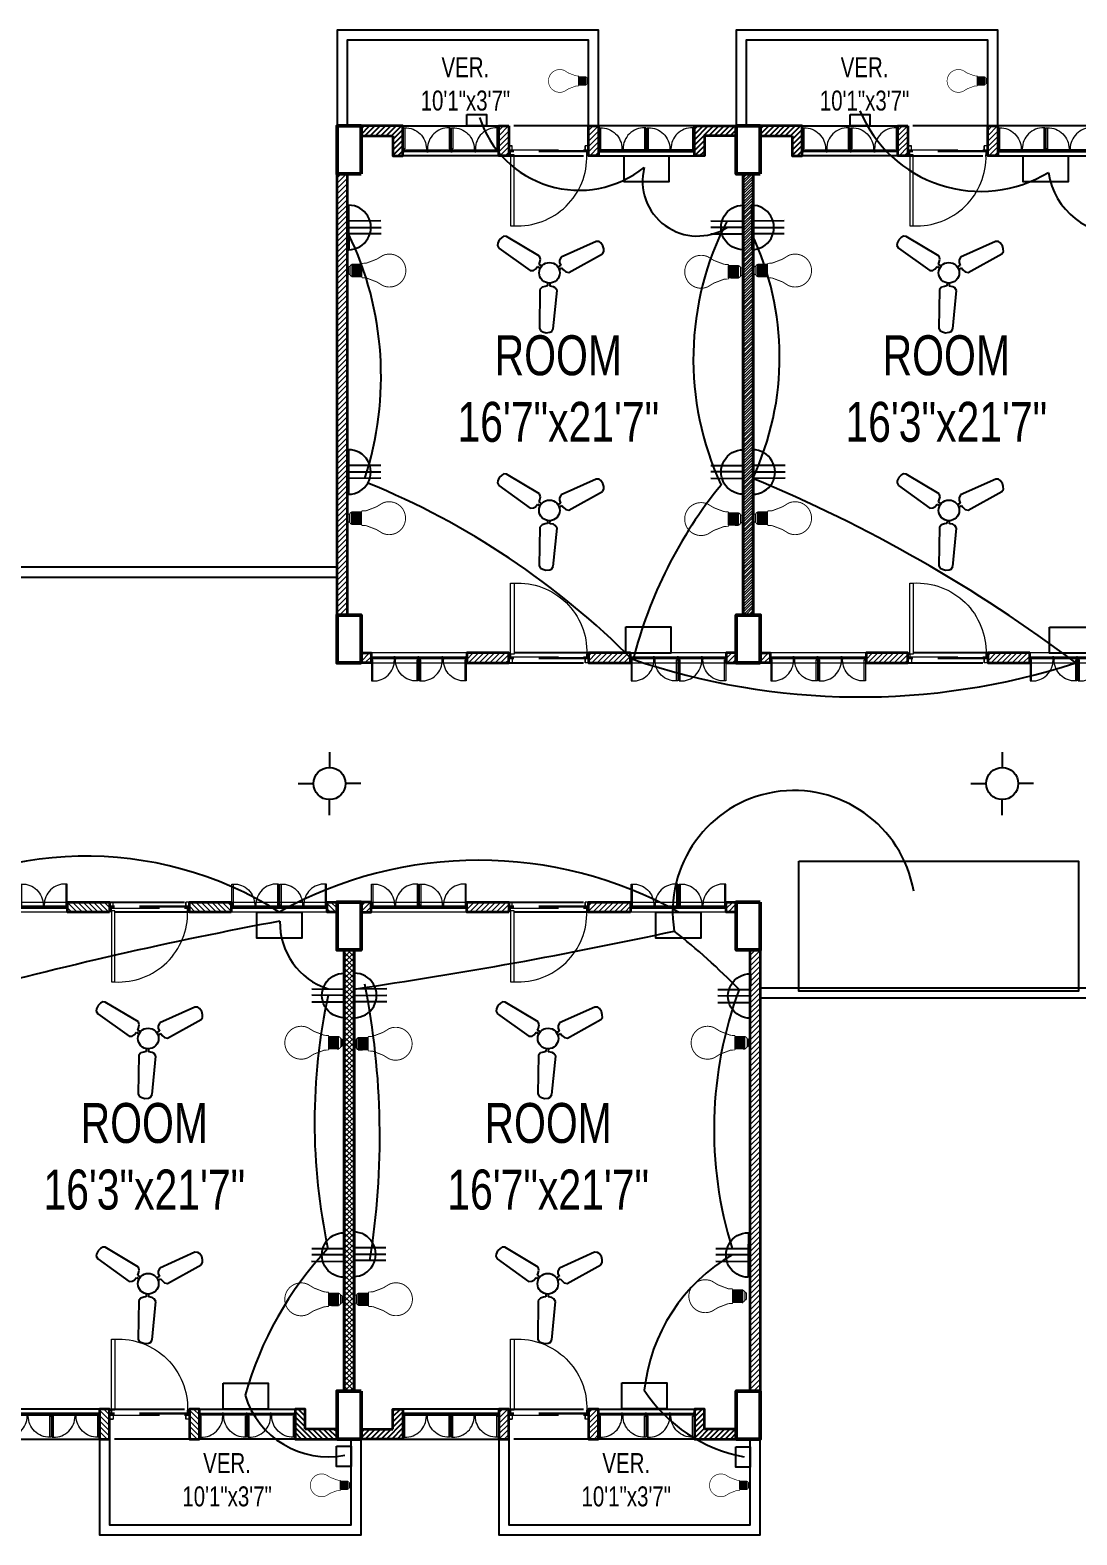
# Model space of a CAD drawing. Extents: x 288 to 4186, y -162 to 1891.
# Drawn here: x 1872 to 2397, y 110 to 864 of the extents above; entities that cross this region are included whole.
import ezdxf

# ---------------------------------------------------------------- set-up
doc = ezdxf.new("R2010")
doc.units = 0
doc.header["$LTSCALE"] = 10
doc.linetypes.add('DASHED2', pattern=[0.375, 0.25, -0.125])
for name, color, linetype, lineweight in [('A-TEXT', 7, 'Continuous', 5), ('ar-DOOR-WOOD', 44, 'Continuous', 0), ('Main Wall', 250, 'Continuous', 13), ('WALL_SEC_', 170, 'Continuous', 25)]:
    doc.layers.add(name, color=color, linetype=linetype, lineweight=lineweight)
doc.layers.add('conduit', color=160, linetype='Continuous')
doc.layers.add('e conduit sdb to swicth', color=160, linetype='Continuous')
doc.layers.add('hatch brick', color=32, linetype='Continuous', lineweight=0, transparency=0.4)
doc.styles.add('SIMPLE', font='romantic.ttf')
pattern_1 = [(45, (0, 0), (-1.3258252147, 1.3258252147), [])]
pattern_2 = [(45, (-53566.0333, -18531.9185), (-1.325825215, 1.325825215), [])]
pattern_3 = [(45, (-1496263.8946, -132418.2005), (-1.3258252147, 1.3258252147), [])]

# ---------------------------------------------------------------- blocks, each defined once
blk = doc.blocks.new('DOOR_45')
at = {"layer": 'ar-DOOR-WOOD'}
for p, q in [((-11008.75, 15426.44), (-11008.75, 15424.44)), ((-10968.75, 15426.44), (-11008.75, 15426.44)), ((-10968.75, 15427.44), (-10963.75, 15427.44)), ((-10968.75, 15427.44), (-10968.75, 15426.44)), ((-10968.75, 15424.44), (-10968.75, 15426.44)), ((-10968.75, 15426.44), (-10966.75, 15426.44)), ((-10966.75, 15426.44), (-10966.75, 15425.44)), ((-10966.75, 15425.44), (-10963.75, 15425.44)), ((-10963.75, 15427.44), (-10963.75, 15425.44)), ((-11008.75, 15424.44), (-10968.75, 15424.44)), ((-10968.75, 15382.44), (-10968.75, 15383.44)), ((-10968.75, 15383.44), (-10966.75, 15383.44)), ((-10968.75, 15382.44), (-10963.75, 15382.44)), ((-10966.75, 15384.44), (-10963.75, 15384.44)), ((-10966.75, 15383.44), (-10966.75, 15384.44)), ((-10963.75, 15382.44), (-10963.75, 15384.44))]:
    blk.add_line(p, q, dxfattribs=at)
for points in [[(-10968.75, 15426.44), (-11008.75, 15426.44), (-11008.75, 15424.44), (-10968.75, 15424.44)], [(-10963.75, 15427.44), (-10968.75, 15427.44), (-10968.75, 15426.44), (-10966.75, 15426.44), (-10966.75, 15425.44), (-10963.75, 15425.44)], [(-10968.75, 15383.44), (-10968.75, 15382.44), (-10963.75, 15382.44), (-10963.75, 15384.44), (-10966.75, 15384.44), (-10966.75, 15383.44)]]:
    blk.add_lwpolyline(points, close=True, dxfattribs=at)
blk.add_arc((-10969.89, 15422.35), 38.92, 176.90834, 271.67702, dxfattribs=at)
blk = doc.blocks.new('DOOR_40')
at = {"layer": 'ar-DOOR-WOOD'}
for p, q in [((-11029.1, 15421.4), (-11064.1, 15421.4)), ((-11064.1, 15421.4), (-11064.1, 15419.4)), ((-11064.1, 15419.4), (-11029.1, 15419.4)), ((-11029.1, 15422.4), (-11024.1, 15422.4)), ((-11029.1, 15422.4), (-11029.1, 15421.4)), ((-11029.1, 15419.4), (-11029.1, 15421.4)), ((-11029.1, 15421.4), (-11027.1, 15421.4)), ((-11027.1, 15421.4), (-11027.1, 15420.4)), ((-11027.1, 15420.4), (-11024.1, 15420.4)), ((-11024.1, 15422.4), (-11024.1, 15420.4)), ((-11029.1, 15383.4), (-11027.1, 15383.4)), ((-11029.1, 15382.4), (-11029.1, 15383.4)), ((-11029.1, 15382.4), (-11024.1, 15382.4)), ((-11027.1, 15383.4), (-11027.1, 15384.4)), ((-11027.1, 15384.4), (-11024.1, 15384.4)), ((-11024.1, 15382.4), (-11024.1, 15384.4))]:
    blk.add_line(p, q, dxfattribs=at)
blk.add_arc((-11029.4, 15418.2), 34.8, 178.03, 270.3561, dxfattribs=at)
blk = doc.blocks.new('room 1')
h = blk.add_hatch()
h.set_pattern_fill('ANSI31', color=256, scale=15)
h.set_pattern_definition(pattern_1)
h.paths.add_polyline_path([(1498318.01, 133229.01), (1498318.01, 133219.01), (1498323.01, 133219.01), (1498323.01, 133234.01), (1498302.01, 133234.01), (1498302.01, 133229.01), (1498302.01, 133229.01)])
h = blk.add_hatch()
h.set_pattern_fill('ANSI31', color=256, scale=15)
h.set_pattern_definition(pattern_1)
h.paths.add_polyline_path([(1498474.01, 133229.01), (1498474.01, 133219.01), (1498469.01, 133219.01), (1498469.01, 133234.01), (1498490.01, 133234.01), (1498490.01, 133229.01), (1498490.01, 133229.01)])
at = {"layer": 'hatch brick'}
h = blk.add_hatch(dxfattribs=at)
h.set_pattern_fill('ANSI31', color=256, scale=15)
h.set_pattern_definition([(45, (69, 2), (-1.3258252147, 1.3258252147), [])])
h.paths.add_polyline_path([(1498376.01, 133234.01), (1498376.01, 133219.01), (1498376.01, 133219.01), (1498371.01, 133219.01), (1498371.01, 133234.01)])
h = blk.add_hatch(dxfattribs=at)
h.set_pattern_fill('ANSI31', color=256, scale=15)
h.set_pattern_definition([(45, (114, 2), (-1.3258252147, 1.3258252147), [])])
h.paths.add_polyline_path([(1498421.01, 133234.01), (1498421.01, 133219.01), (1498421.01, 133219.01), (1498416.01, 133219.01), (1498416.01, 133234.01)])
h = blk.add_hatch(dxfattribs=at)
h.set_pattern_fill('ANSI31', color=256, scale=15)
h.set_pattern_definition(pattern_1)
h.paths.add_polyline_path([(1498298.51, 132989.01), (1498293.51, 132989.01), (1498293.51, 133210.01), (1498298.51, 133210.01)])
h = blk.add_hatch(dxfattribs=at)
h.set_pattern_fill('ANSI31', color=256, scale=15)
h.set_pattern_definition(pattern_1)
h.paths.add_polyline_path([(1498493.51, 132989.01), (1498498.51, 132989.01), (1498498.51, 133210.01), (1498493.51, 133210.01)])
h = blk.add_hatch(dxfattribs=at)
h.set_pattern_fill('ANSI31', color=256, scale=15)
h.set_pattern_definition([(45, (-14.5, 0), (-1.3258252147, 1.3258252147), [])])
h.paths.add_polyline_path([(1498302.01, 132970.01), (1498307.01, 132970.01), (1498307.01, 132965.01), (1498302.01, 132965.01)])
h = blk.add_hatch(dxfattribs=at)
h.set_pattern_fill('ANSI31', color=256, scale=15)
h.set_pattern_definition([(45, (-5, -252), (-1.3258252147, 1.3258252147), [])])
h.paths.add_polyline_path([(1498376.01, 132970.01), (1498355.01, 132970.01), (1498355.01, 132965.01), (1498376.01, 132965.01)])
h = blk.add_hatch(dxfattribs=at)
h.set_pattern_fill('ANSI31', color=256, scale=15)
h.set_pattern_definition([(45, (1.2113, 4e-09), (-1.3258252147, 1.3258252147), [])])
h.paths.add_polyline_path([(1498437.01, 132970.01), (1498416.01, 132970.01), (1498416.01, 132965.01), (1498437.01, 132965.01)])
h = blk.add_hatch(dxfattribs=at)
h.set_pattern_fill('ANSI31', color=256, scale=15)
h.set_pattern_definition(pattern_1)
h.paths.add_polyline_path([(1498490.01, 132970.01), (1498485.01, 132970.01), (1498485.01, 132965.01), (1498490.01, 132965.01)])
for points in [[(1498323.01, 133234.01), (1498371.01, 133234.01), (1498371.01, 133219.01), (1498323.01, 133219.01)], [(1498469.01, 133234.01), (1498421.01, 133234.01), (1498421.01, 133219.01), (1498469.01, 133219.01)]]:
    blk.add_lwpolyline(points, close=True)
at = {"linetype": 'DASHED2', "ltscale": 15}
for points in [[(1498376.01, 133219.01), (1498416.01, 133219.01), (1498416.01, 133234.01), (1498376.01, 133234.01)], [(1498376.01, 132965.01), (1498416.01, 132965.01), (1498416.01, 132970.01), (1498376.01, 132970.01)]]:
    blk.add_lwpolyline(points, close=True, dxfattribs=at)
at = {"layer": 'Main Wall', "color": 1, "lineweight": 50}
for points in [[(1498302.01, 133210.01), (1498290.01, 133210.01), (1498290.01, 133234.01), (1498302.01, 133234.01), (1498302.01, 133210.01)], [(1498502.01, 133210.01), (1498490.01, 133210.01), (1498490.01, 133234.01), (1498502.01, 133234.01), (1498502.01, 133210.01)], [(1498302.01, 132965.01), (1498290.01, 132965.01), (1498290.01, 132989.01), (1498302.01, 132989.01), (1498302.01, 132965.01)], [(1498502.01, 132965.01), (1498490.01, 132965.01), (1498490.01, 132989.01), (1498502.01, 132989.01), (1498502.01, 132965.01)]]:
    blk.add_lwpolyline(points, dxfattribs=at)
at = {"layer": 'Main Wall', "lineweight": 35}
for points in [[(1498318.01, 133229.01), (1498318.01, 133219.01), (1498323.01, 133219.01), (1498323.01, 133234.01), (1498302.01, 133234.01), (1498302.01, 133229.01), (1498302.01, 133229.01), (1498302.01, 133229.01), (1498318.01, 133229.01)], [(1498474.01, 133229.01), (1498474.01, 133219.01), (1498469.01, 133219.01), (1498469.01, 133234.01), (1498490.01, 133234.01), (1498490.01, 133229.01), (1498490.01, 133229.01), (1498490.01, 133229.01), (1498474.01, 133229.01)], [(1498376.01, 132970.01), (1498376.01, 132970.01), (1498355.01, 132970.01), (1498355.01, 132965.01), (1498376.01, 132965.01), (1498376.01, 132970.01)]]:
    blk.add_lwpolyline(points, dxfattribs=at)
for points in [[(1498376.01, 133234.01), (1498376.01, 133219.01), (1498376.01, 133219.01), (1498376.01, 133219.01), (1498371.01, 133219.01), (1498371.01, 133234.01)], [(1498421.01, 133234.01), (1498421.01, 133219.01), (1498421.01, 133219.01), (1498421.01, 133219.01), (1498416.01, 133219.01), (1498416.01, 133234.01)], [(1498298.51, 132989.01), (1498293.51, 132989.01), (1498293.51, 133210.01), (1498298.51, 133210.01)], [(1498493.51, 132989.01), (1498498.51, 132989.01), (1498498.51, 133210.01), (1498493.51, 133210.01)], [(1498302.01, 132970.01), (1498307.01, 132970.01), (1498307.01, 132965.01), (1498302.01, 132965.01)], [(1498437.01, 132970.01), (1498416.01, 132970.01), (1498416.01, 132965.01), (1498437.01, 132965.01)], [(1498490.01, 132970.01), (1498485.01, 132970.01), (1498485.01, 132965.01), (1498490.01, 132965.01)]]:
    blk.add_lwpolyline(points, close=True, dxfattribs=at)
at = {"layer": 'Main Wall', "color": 150}
for points in [[(1498371.01, 133221.01), (1498323.61, 133221.01), (1498323.61, 133222.01), (1498371.01, 133222.01)], [(1498371.01, 133221.01), (1498323.61, 133221.01), (1498323.61, 133221.51), (1498371.01, 133221.51)], [(1498421.01, 133221.01), (1498468.41, 133221.01), (1498468.41, 133222.01), (1498421.01, 133222.01)], [(1498421.01, 133221.01), (1498468.41, 133221.01), (1498468.41, 133221.51), (1498421.01, 133221.51)], [(1498307.01, 132968.01), (1498354.41, 132968.01), (1498354.41, 132967.01), (1498307.01, 132967.01)], [(1498307.01, 132968.01), (1498354.41, 132968.01), (1498354.41, 132967.51), (1498307.01, 132967.51)], [(1498437.61, 132968.01), (1498484.41, 132968.01), (1498484.41, 132967.01), (1498437.61, 132967.01)], [(1498437.61, 132968.01), (1498484.41, 132968.01), (1498484.41, 132967.51), (1498437.61, 132967.51)]]:
    blk.add_lwpolyline(points, close=True, dxfattribs=at)
at = {"layer": 'Main Wall', "color": 150, "linetype": 'DASHED2', "ltscale": 10}
for points in [[(1498376.01, 133222.01), (1498416.01, 133222.01), (1498416.01, 133221.01), (1498376.01, 133221.01)], [(1498376.01, 133222.01), (1498416.01, 133222.01), (1498416.01, 133221.51), (1498376.01, 133221.51)], [(1498376.01, 132968.01), (1498416.01, 132968.01), (1498416.01, 132967.01), (1498376.01, 132967.01)], [(1498376.01, 132968.01), (1498416.01, 132968.01), (1498416.01, 132967.51), (1498376.01, 132967.51)]]:
    blk.add_lwpolyline(points, close=True, dxfattribs=at)
at = {"layer": 'Main Wall'}
for points in [[(1498307.01, 132965.01), (1498355.01, 132965.01), (1498355.01, 132970.01), (1498307.01, 132970.01)], [(1498437.01, 132965.01), (1498485.01, 132965.01), (1498485.01, 132970.01), (1498437.01, 132970.01)]]:
    blk.add_lwpolyline(points, close=True, dxfattribs=at)
at = {"layer": 'Main Wall', "extrusion": (0, 0, -1)}
for name, p, xscale, yscale, zscale, rotation in [('DOOR_40', (-1502949.75, 129913.77), 0.2999999999999545, 0.2999999999999545, -0.2999999999999545, 270), ('DOOR_40', (-1502973.75, 129913.77), 0.2999999999999545, 0.2999999999999545, -0.2999999999999545, 270), ('DOOR_40', (-1493818.28, 129913.77), -0.2999999999999545, 0.2999999999999545, -0.2999999999999545, 90), ('DOOR_40', (-1493842.28, 129913.77), -0.2999999999999545, 0.2999999999999545, -0.2999999999999545, 90), ('DOOR_45', (-1512089.3, 142969.57), -0.8888888888889142, 0.8888888888889142, -0.8888888888889142, 270), ('DOOR_45', (-1512089.3, 123219.46), 0.8888888888889142, 0.8888888888889142, -0.8888888888889142, 270), ('DOOR_40', (-1493704.28, 136275.25), 0.2999999999999545, 0.2999999999999545, -0.2999999999999545, 90), ('DOOR_40', (-1493728.28, 136275.25), 0.2999999999999545, 0.2999999999999545, -0.2999999999999545, 90), ('DOOR_40', (-1493834.28, 136275.25), 0.2999999999999545, 0.2999999999999545, -0.2999999999999545, 90), ('DOOR_40', (-1493858.28, 136275.25), 0.2999999999999545, 0.2999999999999545, -0.2999999999999545, 90)]:
    blk.add_blockref(name, p, dxfattribs=dict(at, xscale=xscale, yscale=yscale, zscale=zscale, rotation=rotation))
at = {"layer": 'Main Wall'}
for p, xscale, yscale, zscale, rotation in [((1493720.28, 129913.77), 0.2999999999999545, 0.2999999999999545, 0.2999999999999545, 270), ((1493744.28, 129913.77), 0.2999999999999545, 0.2999999999999545, 0.2999999999999545, 270), ((1503047.75, 129913.77), -0.2999999999999545, 0.2999999999999545, 0.2999999999999546, 90), ((1503071.75, 129913.77), -0.2999999999999545, 0.2999999999999545, 0.2999999999999546, 90), ((1502933.75, 136275.25), 0.2999999999999546, 0.2999999999999546, 0.2999999999999546, 90), ((1502957.75, 136275.25), 0.2999999999999546, 0.2999999999999546, 0.2999999999999546, 90), ((1503063.75, 136275.25), 0.2999999999999546, 0.2999999999999546, 0.2999999999999546, 90), ((1503087.75, 136275.25), 0.2999999999999546, 0.2999999999999546, 0.2999999999999546, 90)]:
    blk.add_blockref('DOOR_40', p, dxfattribs=dict(at, xscale=xscale, yscale=yscale, zscale=zscale, rotation=rotation))
blk = doc.blocks.new('LED')
for p, q in [((-12.1, -25.6), (11.9, -25.6)), ((-11.6, -7.7), (11.7, -7.7)), ((-11.6, -11), (11.7, -9.6)), ((-11.6, -13.3), (11.7, -11.8)), ((-11.5, -15.5), (11.8, -14.1)), ((-11.3, -17.8), (11.9, -16.3)), ((-11.2, -20), (12.1, -18.6)), ((-11.2, -22.2), (12.1, -20.8)), ((-11.2, -24.5), (12.1, -23.1))]:
    blk.add_line(p, q)
at = {"lineweight": 9}
blk.add_line((7.8, -3.1), (-7.8, -3.1), dxfattribs=at)
for points, const_width in [([(5.3, 0), (5.4, 0), (5.7, 0), (6.1, -0.1), (6.6, -0.3), (7, -0.6), (7.2, -0.9), (7.4, -1.2), (7.5, -1.5), (7.7, -2), (7.7, -2.5), (7.8, -3.1), (7.7, -2.5), (7.7, -2), (7.5, -1.5), (7.4, -1.2), (7.2, -0.9), (7, -0.6), (6.6, -0.3), (6.1, -0.1), (5.7, 0), (5.4, 0), (5.3, 0), (-5.3, 0), (-5.4, 0), (-5.5, 0), (-5.8, 0), (-6.1, -0.1), (-6.4, -0.2), (-6.7, -0.5), (-7, -0.7), (-7.3, -1.1), (-7.6, -1.7), (-7.7, -2.3), (-7.8, -3.1), (-7.8, -3.1), (-7.9, -3.2), (-8.1, -3.2), (-8.3, -3.3), (-8.9, -3.6), (-9.6, -4.1), (-10.3, -4.7), (-11, -5.4), (-11.2, -5.9), (-11.4, -6.4), (-11.6, -7), (-11.6, -7.7), (-12.2, -7.7), (-12.1, -26)], 2), ([(-5.3, 0), (-5.4, 0), (-5.5, 0), (-5.8, 0), (-6.1, -0.1), (-6.4, -0.2), (-6.7, -0.5), (-7, -0.7), (-7.3, -1.1), (-7.6, -1.7), (-7.7, -2.3), (-7.8, -3.1)], 1), ([(-0.1, -111.1), (-0.2, -111.1), (-1, -111.1), (-1.8, -111.1), (-2.6, -111.1), (-3.4, -111), (-4.2, -110.9), (-5, -110.8), (-5.8, -110.6), (-6.6, -110.5), (-7.4, -110.3), (-8.1, -110.1), (-8.9, -109.9), (-9.6, -109.7), (-10.4, -109.5), (-11.1, -109.2), (-11.8, -108.9), (-12.5, -108.7), (-13.2, -108.3), (-13.9, -108), (-14.6, -107.7), (-15.3, -107.3), (-16, -106.9), (-16.6, -106.6), (-17.3, -106.2), (-17.9, -105.7), (-18.5, -105.3), (-19.2, -104.8), (-19.8, -104.4), (-20.4, -103.9), (-20.9, -103.4), (-21.5, -102.9), (-22.1, -102.4), (-22.6, -101.9), (-23.1, -101.3), (-23.7, -100.8), (-24.2, -100.2), (-24.6, -99.6), (-25.1, -99), (-25.6, -98.4), (-26, -97.8), (-26.5, -97.2), (-26.9, -96.5), (-27.3, -95.9), (-27.7, -95.2), (-28.1, -94.6), (-28.4, -93.9), (-28.8, -93.2), (-29.1, -92.5), (-29.4, -91.8), (-29.7, -91.1), (-30, -90.4), (-30.2, -89.6), (-30.5, -88.9), (-30.7, -88.1), (-30.9, -87.4), (-31.1, -86.6), (-31.2, -85.9), (-31.4, -85.1), (-31.5, -84.3), (-31.6, -83.5), (-31.7, -82.7), (-31.8, -81.9), (-31.8, -81.1), (-31.9, -80.3), (-31.9, -79.5), (-31.9, -78.2), (-31.8, -77), (-31.7, -75.8), (-31.5, -74.6), (-31.3, -73.4), (-31.1, -72.2), (-30.8, -71.1), (-30.4, -69.9), (-30, -68.8), (-29.6, -67.7), (-29.2, -66.6), (-22.1, -55), (-14.6, -35.3), (-14.1, -29.7), (-14.1, -27.1), (-12.1, -25.6)], 1.8), ([(-0.1, -111.1), (0, -111.1), (0.8, -111.1), (1.6, -111.1), (2.5, -111.1), (3.3, -111), (4, -110.9), (4.8, -110.8), (5.6, -110.6), (6.4, -110.5), (7.2, -110.3), (7.9, -110.1), (8.7, -109.9), (9.4, -109.7), (10.2, -109.5), (10.9, -109.2), (11.6, -108.9), (12.3, -108.7), (13, -108.3), (13.7, -108), (14.4, -107.7), (15.1, -107.3), (15.8, -106.9), (16.4, -106.6), (17.1, -106.2), (17.7, -105.7), (18.3, -105.3), (19, -104.8), (19.6, -104.4), (20.2, -103.9), (20.7, -103.4), (21.3, -102.9), (21.9, -102.4), (22.4, -101.9), (22.9, -101.3), (23.5, -100.8), (24, -100.2), (24.5, -99.6), (24.9, -99), (25.4, -98.4), (25.8, -97.8), (26.3, -97.2), (26.7, -96.5), (27.1, -95.9), (27.5, -95.2), (27.9, -94.6), (28.2, -93.9), (28.6, -93.2), (28.9, -92.5), (29.2, -91.8), (29.5, -91.1), (29.8, -90.4), (30, -89.6), (30.3, -88.9), (30.5, -88.1), (30.7, -87.4), (30.9, -86.6), (31, -85.9), (31.2, -85.1), (31.3, -84.3), (31.4, -83.5), (31.5, -82.7), (31.6, -81.9), (31.6, -81.1), (31.7, -80.3), (31.7, -79.5), (31.7, -78.2), (31.6, -77), (31.5, -75.8), (31.3, -74.6), (31.1, -73.4), (30.9, -72.2), (30.6, -71.1), (30.2, -69.9), (29.9, -68.8), (29.4, -67.7), (29, -66.6), (21.9, -55), (14.4, -35.3), (13.9, -29.7), (13.9, -27.1), (11.9, -25.6)], 1.8), ([(11.9, -26.1), (11.9, -7.7), (11.7, -7.7), (11.6, -7), (11.4, -6.4), (11.2, -5.9), (11, -5.4), (10.3, -4.7), (9.6, -4.1), (8.9, -3.6), (8.3, -3.3), (7.9, -3.2), (7.8, -3.1), (7.8, -3.1)], 2)]:
    blk.add_lwpolyline(points, dxfattribs=dict(const_width=const_width))
at = {"color": 7, "lineweight": 20}
blk.add_open_spline([(-9.8, -25.6), (-9.8, -25.6), (9.4, -25.6), (9.4, -25.6)], degree=3, dxfattribs=at)
blk = doc.blocks.new('6')
at = {"color": 7}
for p, q in [((3268, -2243), (3260, -2275)), ((3260, -2275), (3351, -2687)), ((3285, -2228), (3268, -2243)), ((3322, -2211), (3285, -2228)), ((3359, -2211), (3322, -2211)), ((3387, -2215), (3359, -2211)), ((3407, -2236), (3387, -2215)), ((3533, -2638), (3407, -2236)), ((3351, -2687), (3378, -2709)), ((3378, -2709), (3403, -2714)), ((3403, -2714), (3440, -2709)), ((3440, -2709), (3450, -2742)), ((3468, -2701), (3489, -2690)), ((3477, -2735), (3468, -2701)), ((3489, -2690), (3518, -2669)), ((3518, -2669), (3533, -2638)), ((3291, -2913), (3005, -3223)), ((3325, -2910), (3291, -2913)), ((3357, -2925), (3325, -2910)), ((3378, -2938), (3357, -2925)), ((3403, -2913), (3378, -2938)), ((3399, -2958), (3423, -2933)), ((3422, -2988), (3399, -2958)), ((3594, -2888), (3628, -2897)), ((3635, -2869), (3601, -2861)), ((3628, -2897), (3627, -2922)), ((3627, -2922), (3631, -2958)), ((3631, -2958), (3650, -2985)), ((3649, -2835), (3635, -2869)), ((3666, -2816), (3649, -2835)), ((3699, -2804), (3666, -2816)), ((4101, -2931), (3699, -2804)), ((4124, -2954), (4101, -2931)), ((4129, -2976), (4124, -2954)), ((3113, -3331), (3424, -3046)), ((3429, -3011), (3422, -2988)), ((3424, -3046), (3429, -3011)), ((3650, -2985), (4061, -3078)), ((4061, -3078), (4089, -3071)), ((4089, -3071), (4107, -3048)), ((4107, -3048), (4125, -3016)), ((4125, -3016), (4129, -2976)), ((3005, -3223), (2997, -3251)), ((2997, -3251), (3008, -3278)), ((3008, -3278), (3026, -3309)), ((3026, -3309), (3059, -3333)), ((3059, -3333), (3081, -3340)), ((3081, -3340), (3113, -3331))]:
    blk.add_line(p, q, dxfattribs=at)
blk.add_circle((3491, -2846), 113, dxfattribs=at)
blk = doc.blocks.new('3 pin')
at = {"layer": 'WALL_SEC_', "color": 3, "lineweight": 25}
for p, q in [((10035.5, 6358.5), (10035.5, 6351.5)), ((10045.69, 6353.52), (10035.5, 6353.52)), ((10035.5, 6351.5), (10035.5, 6344.5)), ((10035.5, 6351.5), (10045.69, 6351.5)), ((10045.69, 6349.48), (10035.5, 6349.48))]:
    blk.add_line(p, q, dxfattribs=at)
blk.add_arc((10035.5, 6351.5), 7, 270, 90, dxfattribs=at)

msp = doc.modelspace()

# ---------------------------------------------------------------- hatches: boundary and pattern name
h = msp.add_hatch()
h.set_pattern_fill('ANSI31', color=256, scale=15)
h.set_pattern_definition(pattern_3)
h.paths.add_polyline_path([(2054.119, 810.813), (2054.119, 800.813), (2059.119, 800.813), (2059.119, 815.812), (2038.119, 815.812), (2038.119, 810.813), (2038.119, 810.813)])
h = msp.add_hatch()
h.set_pattern_fill('ANSI31', color=256, scale=15)
h.set_pattern_definition(pattern_3)
h.paths.add_polyline_path([(2210.119, 810.813), (2210.119, 800.813), (2205.119, 800.813), (2205.119, 815.812), (2226.119, 815.812), (2226.119, 810.813), (2226.119, 810.813)])
h = msp.add_hatch()
h.set_pattern_fill('ANSI31', color=256, scale=15)
h.set_pattern_definition(pattern_2)
h.paths.add_polyline_path([(2054.119, 163.062), (2054.119, 173.062), (2059.119, 173.062), (2059.119, 158.062), (2038.119, 158.062), (2038.119, 163.062), (2038.119, 163.062)])
h = msp.add_hatch()
h.set_pattern_fill('ANSI31', color=256, scale=15)
h.set_pattern_definition(pattern_2)
h.paths.add_polyline_path([(2210.119, 163.062), (2210.119, 173.062), (2205.119, 173.062), (2205.119, 158.062), (2226.119, 158.062), (2226.119, 163.062), (2226.119, 163.062)])
at = {"layer": 'hatch brick'}
h = msp.add_hatch(dxfattribs=at)
h.set_pattern_fill('ANSI31', color=256, scale=15)
h.set_pattern_definition([(45, (-1496194.8946, -132416.2005), (-1.3258252147, 1.3258252147), [])])
h.paths.add_polyline_path([(2112.119, 815.812), (2112.119, 800.813), (2112.119, 800.813), (2107.119, 800.813), (2107.119, 815.812)])
h = msp.add_hatch(dxfattribs=at)
h.set_pattern_fill('ANSI31', color=256, scale=15)
h.set_pattern_definition([(45, (-1496149.8946, -132416.2005), (-1.3258252147, 1.3258252147), [])])
h.paths.add_polyline_path([(2157.119, 815.812), (2157.119, 800.813), (2157.119, 800.813), (2152.119, 800.813), (2152.119, 815.812)])
h = msp.add_hatch(dxfattribs=at)
h.set_pattern_fill('ANSI31', color=256, scale=15)
h.set_pattern_definition([(45, (-1496267.3946, -132418.2005), (-1.3258252147, 1.3258252147), [])])
h.paths.add_polyline_path([(2031.119, 570.813), (2026.119, 570.813), (2026.119, 791.813), (2031.119, 791.813)])
h = msp.add_hatch(dxfattribs=at)
h.set_pattern_fill('ANSI31', color=256, scale=15)
h.set_pattern_definition(pattern_3)
h.paths.add_polyline_path([(2229.619, 570.813), (2234.619, 570.813), (2234.619, 791.813), (2229.619, 791.813)])
h = msp.add_hatch(dxfattribs=at)
h.set_pattern_fill('ANSI31', color=256, scale=15)
h.set_pattern_definition([(45, (-1496278.3946, -132418.2005), (-1.3258252147, 1.3258252147), [])])
h.paths.add_polyline_path([(2038.119, 551.813), (2043.119, 551.813), (2043.119, 546.813), (2038.119, 546.813)])
h = msp.add_hatch(dxfattribs=at)
h.set_pattern_fill('ANSI31', color=256, scale=15)
h.set_pattern_definition([(45, (-1496268.8946, -132670.2005), (-1.3258252147, 1.3258252147), [])])
h.paths.add_polyline_path([(2112.119, 551.813), (2091.119, 551.813), (2091.119, 546.813), (2112.119, 546.813)])
h = msp.add_hatch(dxfattribs=at)
h.set_pattern_fill('ANSI31', color=256, scale=15)
h.set_pattern_definition([(45, (-1496262.6833, -132418.2005), (-1.3258252147, 1.3258252147), [])])
h.paths.add_polyline_path([(2173.119, 551.813), (2152.119, 551.813), (2152.119, 546.813), (2173.119, 546.813)])
h = msp.add_hatch(dxfattribs=at)
h.set_pattern_fill('ANSI31', color=256, scale=15)
h.set_pattern_definition(pattern_3)
h.paths.add_polyline_path([(2226.119, 551.813), (2221.119, 551.813), (2221.119, 546.813), (2226.119, 546.813)])
h = msp.add_hatch(dxfattribs=at)
h.set_pattern_fill('ANSI31', color=256, scale=15)
h.set_pattern_definition([(45, (-53580.5333, -18531.9185), (-1.325825215, 1.325825215), [])])
h.paths.add_polyline_path([(2038.119, 422.062), (2043.119, 422.062), (2043.119, 427.062), (2038.119, 427.062)])
h = msp.add_hatch(dxfattribs=at)
h.set_pattern_fill('ANSI31', color=256, scale=15)
h.set_pattern_definition([(45, (-53571.0333, -18783.9185), (-1.325825215, 1.325825215), [])])
h.paths.add_polyline_path([(2112.119, 422.062), (2091.119, 422.062), (2091.119, 427.062), (2112.119, 427.062)])
h = msp.add_hatch(dxfattribs=at)
h.set_pattern_fill('ANSI31', color=256, scale=15)
h.set_pattern_definition([(45, (-53564.822, -18531.9185), (-1.325825215, 1.325825215), [])])
h.paths.add_polyline_path([(2173.119, 422.062), (2152.119, 422.062), (2152.119, 427.062), (2173.119, 427.062)])
h = msp.add_hatch(dxfattribs=at)
h.set_pattern_fill('ANSI31', color=256, scale=15)
h.set_pattern_definition(pattern_2)
h.paths.add_polyline_path([(2226.119, 422.062), (2221.119, 422.062), (2221.119, 427.062), (2226.119, 427.062)])
h = msp.add_hatch(dxfattribs=at)
h.set_pattern_fill('ANSI31', color=256, scale=15)
h.set_pattern_definition(pattern_2)
h.paths.add_polyline_path([(2034.619, 403.063), (2029.619, 403.063), (2029.619, 182.063), (2034.619, 182.063)])
h = msp.add_hatch(dxfattribs=at)
h.set_pattern_fill('ANSI31', color=256, scale=15)
h.set_pattern_definition([(45, (-53562.5333, -18531.9185), (-1.325825215, 1.325825215), [])])
h.paths.add_polyline_path([(2233.119, 403.063), (2238.119, 403.063), (2238.119, 182.063), (2233.119, 182.063)])
h = msp.add_hatch(dxfattribs=at)
h.set_pattern_fill('ANSI31', color=256, scale=15)
h.set_pattern_definition([(45, (-53497.0333, -18529.9185), (-1.325825215, 1.325825215), [])])
h.paths.add_polyline_path([(2112.119, 158.062), (2112.119, 173.062), (2112.119, 173.062), (2107.119, 173.062), (2107.119, 158.062)])
h = msp.add_hatch(dxfattribs=at)
h.set_pattern_fill('ANSI31', color=256, scale=15)
h.set_pattern_definition([(45, (-53452.0333, -18529.9185), (-1.325825215, 1.325825215), [])])
h.paths.add_polyline_path([(2157.119, 158.062), (2157.119, 173.062), (2157.119, 173.062), (2152.119, 173.062), (2152.119, 158.062)])

# ---------------------------------------------------------------- linework, layer by layer
at = {"color": 30, "true_color": 0xf8991e}
for p, q in [((2022.305, 502.1), (2022.305, 494.412)), ((2359.392, 502.1), (2359.392, 494.412)), ((2006.584, 486.379), (2014.271, 486.379)), ((2038.026, 486.379), (2030.339, 486.379)), ((2343.67, 486.379), (2351.358, 486.379)), ((2375.113, 486.379), (2367.425, 486.379)), ((2022.305, 470.657), (2022.305, 478.345)), ((2359.392, 470.657), (2359.392, 478.345))]:
    msp.add_line(p, q, dxfattribs=at)
for points in [[(2157.119, 815.812), (2157.119, 863.812), (2026.119, 863.812), (2026.119, 815.812)], [(2357.119, 815.812), (2357.119, 863.812), (2226.119, 863.812), (2226.119, 815.812)], [(2152.119, 815.812), (2152.119, 858.812), (2031.119, 858.812), (2031.119, 815.812)], [(2352.119, 815.812), (2352.119, 858.812), (2231.119, 858.812), (2231.119, 815.812)], [(1907.119, 158.062), (1907.119, 110.063), (2038.119, 110.063), (2038.119, 158.062)], [(1912.119, 158.062), (1912.119, 115.063), (2033.119, 115.063), (2033.119, 158.062)], [(2107.119, 158.062), (2107.119, 110.063), (2238.119, 110.063), (2238.119, 158.062)], [(2112.119, 158.062), (2112.119, 115.063), (2233.119, 115.063), (2233.119, 158.062)]]:
    msp.add_lwpolyline(points)
for points in [[(2059.119, 815.812), (2107.119, 815.812), (2107.119, 800.813), (2059.119, 800.813)], [(2205.119, 815.812), (2157.119, 815.812), (2157.119, 800.813), (2205.119, 800.813)], [(1638.119, 589.813), (2026.119, 589.813), (2026.119, 594.813), (1638.119, 594.813)], [(2238.119, 379), (2426.119, 379), (2426.119, 384), (2238.119, 384)], [(2059.119, 158.062), (2107.119, 158.062), (2107.119, 173.062), (2059.119, 173.062)], [(2205.119, 158.062), (2157.119, 158.062), (2157.119, 173.062), (2205.119, 173.062)]]:
    msp.add_lwpolyline(points, close=True)
at = {"color": 116, "true_color": 0x136734}
for points in [[(2091.095, 821.558), (2101.053, 821.558), (2101.053, 815.812), (2091.095, 815.812)], [(2283.119, 821.558), (2293.077, 821.558), (2293.077, 815.812), (2283.119, 815.812)], [(2169.865, 800.813), (2192.372, 800.813), (2192.372, 787.729), (2169.865, 787.729)], [(2369.865, 800.813), (2392.372, 800.813), (2392.372, 787.729), (2369.865, 787.729)], [(2170.765, 564.857), (2193.272, 564.857), (2193.272, 551.774), (2170.765, 551.774)], [(2382.991, 564.769), (2405.498, 564.769), (2405.498, 551.685), (2382.991, 551.685)], [(1985.865, 422.062), (2008.372, 422.062), (2008.372, 408.979), (1985.865, 408.979)], [(2185.865, 422.062), (2208.372, 422.062), (2208.372, 408.979), (2185.865, 408.979)], [(1969.042, 186.07), (1991.549, 186.07), (1991.549, 172.986), (1969.042, 172.986)], [(2168.827, 186.294), (2191.334, 186.294), (2191.334, 173.211), (2168.827, 173.211)], [(2025.88, 154.573), (2033.112, 154.573), (2033.112, 144.373), (2025.88, 144.373)], [(2225.908, 154.191), (2233.141, 154.191), (2233.141, 143.99), (2225.908, 143.99)]]:
    msp.add_lwpolyline(points, close=True, dxfattribs=at)
at = {"linetype": 'DASHED2', "ltscale": 15}
for points in [[(2112.119, 800.813), (2152.119, 800.813), (2152.119, 815.812), (2112.119, 815.812)], [(2112.119, 546.813), (2152.119, 546.813), (2152.119, 551.813), (2112.119, 551.813)], [(2112.119, 427.062), (2152.119, 427.062), (2152.119, 422.062), (2112.119, 422.062)], [(2112.119, 173.062), (2152.119, 173.062), (2152.119, 158.062), (2112.119, 158.062)]]:
    msp.add_lwpolyline(points, close=True, dxfattribs=at)
at = {"color": 30, "true_color": 0xf8991e}
for centre in [(2022.305, 486.379), (2359.392, 486.379)]:
    msp.add_circle(centre, 8.034, dxfattribs=at)
at = {"layer": 'conduit'}
for centre, radius, start, end in [((2348.567, 848.501), 65.479, 202.559915, 301.213447), ((2147.367, 835.934), 52.351, 197.720889, 308.562314), ((2206.666, 788.177), 27.525, 165.647897, 302.604747), ((2418.387, 797.944), 36.298, 188.625245, 274.898772), ((1883.524, 690.448), 164.62, 341.901903, 25.666409), ((2354.721, 698.972), 150.126, 152.5397, 204.834597), ((2104.447, 699.965), 143.405, 334.965712, 25.521186), ((1889.308, 264.993), 401.868, 44.817074, 67.742088), ((2393.537, 492.934), 226.032, 140.758887, 165.835073), ((1951.469, -43.726), 739.282, 53.015676, 67.500064), ((2287.971, 881.877), 352.116, 251.066212, 287.90378), ((2255.07, 422.077), 60.829, 9.865807, 189.058837), ((1900.551, 269.303), 180.722, 57.700819, 124.912847), ((2097.119, 242.422), 205.599, 60.896789, 119.103211), ((2380.705, -1638.348), 2091.257, 100.558617, 105.128415), ((2032.194, 416.565), 34.706, 178.455517, 252.211174), ((1694.738, 2718.809), 2359.942, 278.283974, 282.238446), ((2002.163, 165.846), 313.088, 43.968403, 51.981333), ((1658.021, 309.741), 389.489, 350.800465, 11.269481), ((2316.389, 316.761), 301.58, 167.836184, 192.10619), ((2416.353, 313.242), 201.398, 159.670522, 197.251762), ((2151.915, 131.392), 178.655, 136.877667, 164.211968), ((2269.042, 172.891), 89.559, 120.190729, 173.840682), ((2244.517, 224.935), 77.222, 213.334632, 259.164539), ((2021.731, 192.885), 43.675, 197.158374, 280.914113)]:
    msp.add_arc(centre, radius, start, end, dxfattribs=at)
at = {"layer": 'e conduit sdb to swicth', "color": 6}
msp.add_lwpolyline([(2257.5, 447.5), (2397.5, 447.5), (2397.5, 382.5), (2257.5, 382.5)], close=True, dxfattribs=at)
at = {"layer": 'Main Wall', "color": 1, "lineweight": 50}
for points in [[(2038.119, 791.813), (2026.119, 791.813), (2026.119, 815.812), (2038.119, 815.812), (2038.119, 791.813)], [(2238.119, 791.813), (2226.119, 791.813), (2226.119, 815.812), (2238.119, 815.812), (2238.119, 791.813)], [(2038.119, 546.813), (2026.119, 546.813), (2026.119, 570.813), (2038.119, 570.813), (2038.119, 546.813)], [(2238.119, 546.813), (2226.119, 546.813), (2226.119, 570.813), (2238.119, 570.813), (2238.119, 546.813)], [(2038.119, 427.062), (2026.119, 427.062), (2026.119, 403.063), (2038.119, 403.063), (2038.119, 427.062)], [(2238.119, 427.062), (2226.119, 427.062), (2226.119, 403.063), (2238.119, 403.063), (2238.119, 427.062)], [(2038.119, 182.063), (2026.119, 182.063), (2026.119, 158.062), (2038.119, 158.062), (2038.119, 182.063)], [(2238.119, 182.063), (2226.119, 182.063), (2226.119, 158.062), (2238.119, 158.062), (2238.119, 182.063)]]:
    msp.add_lwpolyline(points, dxfattribs=at)
at = {"layer": 'Main Wall', "lineweight": 35}
for points in [[(2054.119, 810.813), (2054.119, 800.813), (2059.119, 800.813), (2059.119, 815.812), (2038.119, 815.812), (2038.119, 810.813), (2038.119, 810.813), (2038.119, 810.813), (2054.119, 810.813)], [(2210.119, 810.813), (2210.119, 800.813), (2205.119, 800.813), (2205.119, 815.812), (2226.119, 815.812), (2226.119, 810.813), (2226.119, 810.813), (2226.119, 810.813), (2210.119, 810.813)], [(2112.119, 551.813), (2112.119, 551.813), (2091.119, 551.813), (2091.119, 546.813), (2112.119, 546.813), (2112.119, 551.813)], [(2112.119, 422.062), (2112.119, 422.062), (2091.119, 422.062), (2091.119, 427.062), (2112.119, 427.062), (2112.119, 422.062)], [(2054.119, 163.062), (2054.119, 173.062), (2059.119, 173.062), (2059.119, 158.062), (2038.119, 158.062), (2038.119, 163.062), (2038.119, 163.062), (2038.119, 163.062), (2054.119, 163.062)], [(2210.119, 163.062), (2210.119, 173.062), (2205.119, 173.062), (2205.119, 158.062), (2226.119, 158.062), (2226.119, 163.062), (2226.119, 163.062), (2226.119, 163.062), (2210.119, 163.062)]]:
    msp.add_lwpolyline(points, dxfattribs=at)
for points in [[(2112.119, 815.812), (2112.119, 800.813), (2112.119, 800.813), (2112.119, 800.813), (2107.119, 800.813), (2107.119, 815.812)], [(2157.119, 815.812), (2157.119, 800.813), (2157.119, 800.813), (2157.119, 800.813), (2152.119, 800.813), (2152.119, 815.812)], [(2031.119, 570.813), (2026.119, 570.813), (2026.119, 791.813), (2031.119, 791.813)], [(2229.619, 570.813), (2234.619, 570.813), (2234.619, 791.813), (2229.619, 791.813)], [(2038.119, 551.813), (2043.119, 551.813), (2043.119, 546.813), (2038.119, 546.813)], [(2173.119, 551.813), (2152.119, 551.813), (2152.119, 546.813), (2173.119, 546.813)], [(2226.119, 551.813), (2221.119, 551.813), (2221.119, 546.813), (2226.119, 546.813)], [(2038.119, 422.062), (2043.119, 422.062), (2043.119, 427.062), (2038.119, 427.062)], [(2173.119, 422.062), (2152.119, 422.062), (2152.119, 427.062), (2173.119, 427.062)], [(2226.119, 422.062), (2221.119, 422.062), (2221.119, 427.062), (2226.119, 427.062)], [(2034.619, 403.063), (2029.619, 403.063), (2029.619, 182.063), (2034.619, 182.063)], [(2233.119, 403.063), (2238.119, 403.063), (2238.119, 182.063), (2233.119, 182.063)], [(2112.119, 158.062), (2112.119, 173.062), (2112.119, 173.062), (2112.119, 173.062), (2107.119, 173.062), (2107.119, 158.062)], [(2157.119, 158.062), (2157.119, 173.062), (2157.119, 173.062), (2157.119, 173.062), (2152.119, 173.062), (2152.119, 158.062)]]:
    msp.add_lwpolyline(points, close=True, dxfattribs=at)
at = {"layer": 'Main Wall', "color": 150}
for points in [[(2107.119, 802.813), (2059.719, 802.813), (2059.719, 803.813), (2107.119, 803.813)], [(2107.119, 802.813), (2059.719, 802.813), (2059.719, 803.313), (2107.119, 803.313)], [(2157.119, 802.813), (2204.519, 802.813), (2204.519, 803.813), (2157.119, 803.813)], [(2157.119, 802.813), (2204.519, 802.813), (2204.519, 803.313), (2157.119, 803.313)], [(2043.119, 549.813), (2090.519, 549.813), (2090.519, 548.813), (2043.119, 548.813)], [(2043.119, 549.813), (2090.519, 549.813), (2090.519, 549.313), (2043.119, 549.313)], [(2173.719, 549.813), (2220.519, 549.813), (2220.519, 548.813), (2173.719, 548.813)], [(2173.719, 549.813), (2220.519, 549.813), (2220.519, 549.313), (2173.719, 549.313)], [(2043.119, 424.062), (2090.519, 424.062), (2090.519, 425.062), (2043.119, 425.062)], [(2043.119, 424.062), (2090.519, 424.062), (2090.519, 424.563), (2043.119, 424.563)], [(2173.719, 424.062), (2220.519, 424.062), (2220.519, 425.062), (2173.719, 425.062)], [(2173.719, 424.062), (2220.519, 424.062), (2220.519, 424.563), (2173.719, 424.563)], [(2107.119, 171.062), (2059.719, 171.062), (2059.719, 170.062), (2107.119, 170.062)], [(2107.119, 171.062), (2059.719, 171.062), (2059.719, 170.562), (2107.119, 170.562)], [(2157.119, 171.062), (2204.519, 171.062), (2204.519, 170.062), (2157.119, 170.062)], [(2157.119, 171.062), (2204.519, 171.062), (2204.519, 170.562), (2157.119, 170.562)]]:
    msp.add_lwpolyline(points, close=True, dxfattribs=at)
at = {"layer": 'Main Wall', "color": 150, "linetype": 'DASHED2', "ltscale": 10}
for points in [[(2112.119, 803.813), (2152.119, 803.813), (2152.119, 802.813), (2112.119, 802.813)], [(2112.119, 803.813), (2152.119, 803.813), (2152.119, 803.313), (2112.119, 803.313)], [(2112.119, 549.813), (2152.119, 549.813), (2152.119, 548.813), (2112.119, 548.813)], [(2112.119, 549.813), (2152.119, 549.813), (2152.119, 549.313), (2112.119, 549.313)], [(2112.119, 424.062), (2152.119, 424.062), (2152.119, 425.062), (2112.119, 425.062)], [(2112.119, 424.062), (2152.119, 424.062), (2152.119, 424.563), (2112.119, 424.563)], [(2112.119, 170.062), (2152.119, 170.062), (2152.119, 171.062), (2112.119, 171.062)], [(2112.119, 170.062), (2152.119, 170.062), (2152.119, 170.562), (2112.119, 170.562)]]:
    msp.add_lwpolyline(points, close=True, dxfattribs=at)
at = {"layer": 'Main Wall'}
for points in [[(2043.119, 546.813), (2091.119, 546.813), (2091.119, 551.813), (2043.119, 551.813)], [(2173.119, 546.813), (2221.119, 546.813), (2221.119, 551.813), (2173.119, 551.813)], [(2043.119, 427.062), (2091.119, 427.062), (2091.119, 422.062), (2043.119, 422.062)], [(2173.119, 427.062), (2221.119, 427.062), (2221.119, 422.062), (2173.119, 422.062)]]:
    msp.add_lwpolyline(points, close=True, dxfattribs=at)

# ---------------------------------------------------------------- block references
at = {"color": 1}
for p, xscale, yscale, zscale, rotation in [((2151.948, 838.364), -0.1793349189005943, 0.1793349189005943, 0.1793349189005943, 269.9999999998945), ((2351.688, 838.364), -0.1793349189005943, 0.1793349189005943, 0.1793349189005943, 269.9999999998945), ((2031.764, 743.398), 0.2590482185936613, 0.2590482185936613, 0.2590482185936613, 90), ((2229.09, 742.787), -0.2590482185936613, 0.2590482185936613, 0.2590482185936613, 270), ((2235.036, 743.398), 0.2590482185936613, 0.2590482185936613, 0.2590482185936613, 90), ((2031.611, 619.355), 0.2590482185936613, 0.2590482185936613, 0.2590482185936613, 90), ((2229.066, 618.911), -0.2590482185936613, 0.2590482185936613, 0.2590482185936613, 270), ((2235.025, 619.355), 0.2590482185936613, 0.2590482185936613, 0.2590482185936613, 90), ((2028.733, 356.614), -0.2590482185936613, 0.2590482185936613, 0.2590482185936613, 270), ((2034.891, 356.106), 0.2590482185936613, 0.2590482185936613, 0.2590482185936613, 90), ((2232.307, 356.614), -0.2590482185936613, 0.2590482185936613, 0.2590482185936613, 270), ((2028.709, 228.079), -0.2590482185936613, 0.2590482185936613, 0.2590482185936613, 269.9999999998945), ((2035.056, 228.13), 0.2590482185936613, 0.2590482185936613, 0.2590482185936613, 90), ((2231.169, 229.651), -0.2590482185936613, 0.2590482185936613, 0.2590482185936613, 269.9999999998945), ((2032.628, 134.921), -0.1793349189005943, 0.1793349189005943, 0.1793349189005943, 269.9999999998945), ((2232.643, 134.921), -0.1793349189005943, 0.1793349189005943, 0.1793349189005943, 269.9999999998945)]:
    msp.add_blockref('LED', p, dxfattribs=dict(at, xscale=xscale, yscale=yscale, zscale=zscale, rotation=rotation))
at = {"extrusion": (0, 0, -1), "xscale": -1, "zscale": -1}
msp.add_blockref('room 1', (1496063.895, -132418.2), dxfattribs=at)
at = {"color": 40, "true_color": 0xf8d731, "xscale": 0.04578869434389712, "yscale": 0.04578869434389712, "zscale": 0.04578869434389712, "rotation": 41.8550425353075}
for p in [(1926.512, 732.642), (2126.64, 732.642), (1926.484, 613.619), (2126.662, 613.619), (1725.484, 349.111), (1925.799, 349.111), (1725.483, 226.279), (1925.688, 226.279)]:
    msp.add_blockref('6', p, dxfattribs=at)
at = {"xscale": -1, "rotation": 180}
msp.add_blockref('room 1', (-1496463.895, 133392.075), dxfattribs=at)
at = {"layer": 'Main Wall', "extrusion": (0, 0, -1)}
for name, p, xscale, yscale, zscale, rotation in [('DOOR_40', (-6685.852, -2504.428), 0.2999999999999545, 0.2999999999999545, -0.2999999999999545, 270), ('DOOR_40', (-6709.852, -2504.428), 0.2999999999999545, 0.2999999999999545, -0.2999999999999545, 270), ('DOOR_40', (-6783.852, -2504.428), 0.2999999999999545, 0.2999999999999545, -0.2999999999999546, 270), ('DOOR_40', (-6807.852, -2504.428), 0.2999999999999545, 0.2999999999999545, -0.2999999999999546, 270), ('DOOR_45', (-15825.403, -9198.743), 0.8888888888889142, 0.8888888888889142, -0.8888888888889142, 270), ('DOOR_40', (2559.615, 3857.053), 0.2999999999999545, 0.2999999999999545, -0.2999999999999545, 90), ('DOOR_40', (2535.615, 3857.053), 0.2999999999999545, 0.2999999999999545, -0.2999999999999545, 90), ('DOOR_40', (2429.615, 3857.053), 0.2999999999999545, 0.2999999999999545, -0.2999999999999545, 90), ('DOOR_40', (2405.615, 3857.053), 0.2999999999999545, 0.2999999999999545, -0.2999999999999545, 90), ('DOOR_40', (-6669.852, -2883.178), 0.2999999999999546, 0.2999999999999546, -0.2999999999999546, 270), ('DOOR_40', (-6693.852, -2883.178), 0.2999999999999546, 0.2999999999999546, -0.2999999999999546, 270), ('DOOR_40', (-6799.852, -2883.178), 0.2999999999999546, 0.2999999999999546, -0.2999999999999546, 270), ('DOOR_40', (-6823.852, -2883.178), 0.2999999999999546, 0.2999999999999546, -0.2999999999999546, 270), ('DOOR_45', (-15825.403, -9577.493), 0.8888888888889142, 0.8888888888889142, -0.8888888888889142, 270), ('DOOR_40', (2543.615, 3478.303), 0.2999999999999545, 0.2999999999999545, -0.2999999999999545, 90), ('DOOR_40', (2519.615, 3478.303), 0.2999999999999545, 0.2999999999999545, -0.2999999999999545, 90), ('DOOR_40', (2445.615, 3478.303), 0.2999999999999545, 0.2999999999999545, -0.2999999999999545, 90), ('DOOR_40', (2421.615, 3478.303), 0.2999999999999545, 0.2999999999999545, -0.2999999999999545, 90)]:
    msp.add_blockref(name, p, dxfattribs=dict(at, xscale=xscale, yscale=yscale, zscale=zscale, rotation=rotation))
at = {"layer": 'Main Wall'}
for name, p, xscale, yscale, zscale, rotation in [('DOOR_40', (-2543.615, -2504.428), 0.2999999999999545, 0.2999999999999545, 0.2999999999999545, 270), ('DOOR_40', (-2519.615, -2504.428), 0.2999999999999545, 0.2999999999999545, 0.2999999999999545, 270), ('DOOR_40', (-2445.615, -2504.428), 0.2999999999999545, 0.2999999999999545, 0.2999999999999545, 270), ('DOOR_40', (-2421.615, -2504.428), 0.2999999999999545, 0.2999999999999545, 0.2999999999999545, 270), ('DOOR_45', (15825.403, 10551.368), 0.8888888888889142, 0.8888888888889142, 0.8888888888889142, 90), ('DOOR_40', (6669.852, 3857.053), 0.2999999999999546, 0.2999999999999546, 0.2999999999999546, 90), ('DOOR_40', (6693.852, 3857.053), 0.2999999999999546, 0.2999999999999546, 0.2999999999999546, 90), ('DOOR_40', (6799.852, 3857.053), 0.2999999999999546, 0.2999999999999546, 0.2999999999999546, 90), ('DOOR_40', (6823.852, 3857.053), 0.2999999999999546, 0.2999999999999546, 0.2999999999999546, 90), ('DOOR_40', (-2559.615, -2883.178), 0.2999999999999545, 0.2999999999999545, 0.2999999999999545, 270), ('DOOR_40', (-2535.615, -2883.178), 0.2999999999999545, 0.2999999999999545, 0.2999999999999545, 270), ('DOOR_40', (-2429.615, -2883.178), 0.2999999999999545, 0.2999999999999545, 0.2999999999999545, 270), ('DOOR_40', (-2405.615, -2883.178), 0.2999999999999545, 0.2999999999999545, 0.2999999999999545, 270), ('DOOR_45', (15825.403, 10172.618), 0.8888888888889142, 0.8888888888889142, 0.8888888888889142, 90), ('DOOR_40', (6685.852, 3478.303), 0.2999999999999545, 0.2999999999999545, 0.2999999999999545, 90), ('DOOR_40', (6709.852, 3478.303), 0.2999999999999545, 0.2999999999999545, 0.2999999999999545, 90), ('DOOR_40', (6783.852, 3478.303), 0.2999999999999545, 0.2999999999999545, 0.2999999999999545, 90), ('DOOR_40', (6807.852, 3478.303), 0.2999999999999545, 0.2999999999999545, 0.2999999999999545, 90)]:
    msp.add_blockref(name, p, dxfattribs=dict(at, xscale=xscale, yscale=yscale, zscale=zscale, rotation=rotation))
at = {"layer": 'WALL_SEC_', "color": 3, "lineweight": 18, "yscale": 1.593189739815701, "zscale": 1.593189739815701}
for p, xscale, rotation in [((-13921.482, -9409.405), 1.593189739815701, 0.1981071203228082), ((18182.991, -9409.405), -1.593189739815701, 359.8018928796772), ((-13719.524, -9409.405), 1.593189739815701, 0.1981071203228082), ((-13921.504, -9531.873), 1.593189739815701, 0.1981071203228082), ((18183.002, -9531.894), -1.593189739815701, 359.8018928796772), ((-13719.004, -9531.873), 1.593189739815701, 0.1981071203228082), ((17983.072, -9794.088), -1.593189739815701, 359.8018928796772), ((-13918.604, -9794.086), 1.593189739815701, 0.1981071203228082), ((18186.493, -9794.394), -1.593189739815701, 359.8018928796772), ((17982.997, -9924.092), -1.593189739815701, 359.8018928796772), ((-13919.004, -9923.711), 1.593189739815701, 0.1981071203228082), ((18185.497, -9924.092), -1.593189739815701, 359.8018928796772)]:
    msp.add_blockref('3 pin', p, dxfattribs=dict(at, xscale=xscale, rotation=rotation))

# ---------------------------------------------------------------- texts
at = {"layer": 'A-TEXT', "attachment_point": 9, "style": 'SIMPLE'}
for s, insert, char_height, width in [('\\pxqc;{\\fSwis721 LtCn BT|b0|i0|c0|p34;VER.\\P10\'1"x3\'7"}', (2127.119, 823.38), 10, 73.45933), ('\\pxqc;{\\fSwis721 LtCn BT|b0|i0|c0|p34;VER.\\P10\'1"x3\'7"}', (2327.119, 823.38), 10, 73.45933), ('\\pxqc;{\\fSwis721 LtCn BT|b0|i0|c0|p34;ROOM\\P16\'7"x21\'7"}', (2210.409, 657.309), 20, 146.91866), ('\\pxqc;{\\fSwis721 LtCn BT|b0|i0|c0|p34;ROOM\\P16\'3"x21\'7"}', (2404.79, 657.309), 20, 146.91866), ('\\pxqc;{\\fSwis721 LtCn BT|b0|i0|c0|p34;ROOM\\P16\'3"x21\'7"}', (2002.986, 272.769), 20, 146.91866), ('\\pxqc;{\\fSwis721 LtCn BT|b0|i0|c0|p34;ROOM\\P16\'7"x21\'7"}', (2205.324, 272.769), 20, 146.91866), ('\\pxqc;{\\fSwis721 LtCn BT|b0|i0|c0|p34;VER.\\P10\'1"x3\'7"}', (2007.724, 124.216), 10, 73.45933), ('\\pxqc;{\\fSwis721 LtCn BT|b0|i0|c0|p34;VER.\\P10\'1"x3\'7"}', (2207.724, 124.216), 10, 73.45933)]:
    msp.add_mtext(s, dxfattribs=dict(at, insert=insert, char_height=char_height, width=width))

doc.saveas('drawing.dxf')
